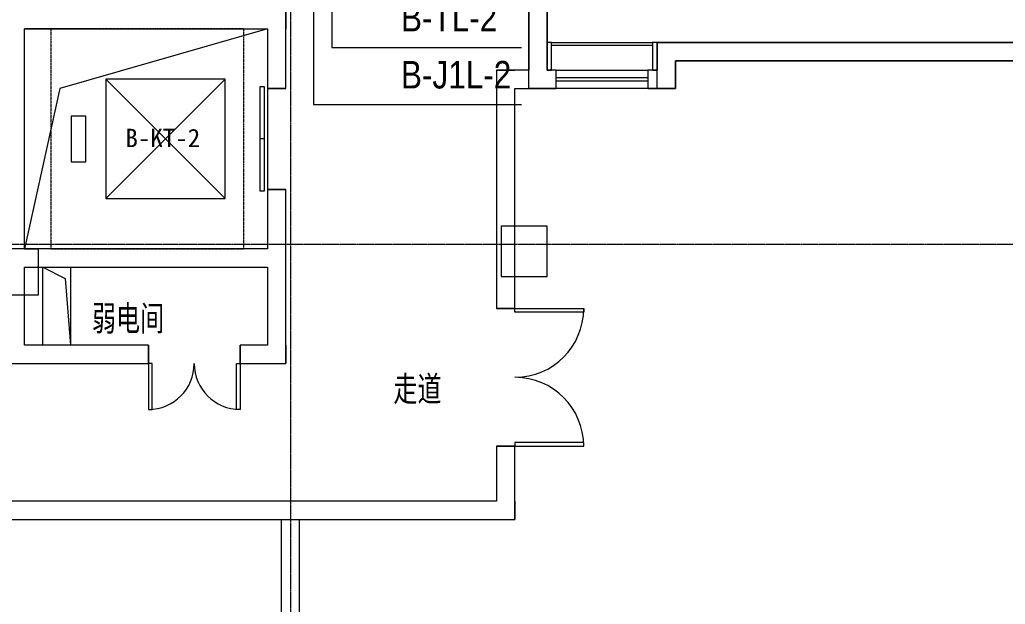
# Model space of a CAD drawing. Header units: millimetres. Extents: x 147592 to 200208, y -27981 to 8299.
# Drawn here: x 171046 to 181800, y -12625 to -6250 of the extents above; entities that cross this region are included whole.
import ezdxf

# ---------------------------------------------------------------- set-up
doc = ezdxf.new("R2010")
doc.units = ezdxf.units.MM
doc.linetypes.add('TJ Dash', pattern=[1.6, 1, -0.6])
doc.linetypes.add('轴网线', pattern=[22.24, 12.7, -3.18, 3.18, -3.18])
for name, color, linetype, lineweight in [('A-AREA-____-IDEN', 7, 'Continuous', 5), ('A-DETL-____-OTLN', 7, 'Continuous', 5), ('A-GLAZ-CWMG-MCUT', 7, 'Continuous', 13), ('A-GLAZ-CWMG-OTLN', 7, 'Continuous', 5), ('A-WALL-____-MCUT', 7, 'Continuous', 13), ('A-WALL-____-OTLN', 7, 'Continuous', 13), ('G-____-____-TEXT', 7, 'Continuous', 5), ('P-PIPE-____-IDEN', 7, 'Continuous', 5), ('Q-SPCQ-____-OTLN', 7, 'Continuous', 5), ('S-COLS-____-MCUT', 7, 'Continuous', 5), ('S-GRID-____-OTLN', 7, 'Continuous', 5)]:
    doc.layers.add(name, color=color, linetype=linetype, lineweight=lineweight)
for name, color, linetype, lineweight, true_color in [('A-DOOR-____-MCUT', 7, 'Continuous', 13, 0x00007f), ('A-FLOR-____-OTLN', 7, 'Continuous', 13, 0x007f00), ('A-GLAZ-____-OTLN', 7, 'Continuous', 13, 0x00007f)]:
    doc.layers.add(name, color=color, linetype=linetype, lineweight=lineweight, true_color=true_color)
doc.styles.add('TJ_FangSong_Narrow_1', font='', dxfattribs={"height": 300})
doc.styles.add('仿宋_3', font='', dxfattribs={"width": 0.7, "height": 275})
doc.styles.add('黑体', font='', dxfattribs={"height": 200})
doc.styles.get('TJ_FangSong_Narrow_1').set_extended_font_data('TJ_FangSong_Narrow')
doc.styles.get('仿宋_3').set_extended_font_data('FangSong')
doc.styles.get('黑体').set_extended_font_data('SimHei')

# ---------------------------------------------------------------- blocks, each defined once
blk = doc.blocks.new('电梯门 - 1100mm_入口宽度-1547718-四层给排水_消防平面图')
at = {"layer": 'Q-SPCQ-____-OTLN', "color": 251, "true_color": 0x515151}
for p, q in [((-570, -180), (-570, -135)), ((-570, -135), (570, -135)), ((570, -180), (-570, -180)), ((0, -135), (0, -180)), ((570, -135), (570, -180))]:
    blk.add_line(p, q, dxfattribs=at)
blk = doc.blocks.new('左右推拉窗 - C1015-1399711-四层给排水_消防平面图')
at = {"layer": 'A-GLAZ-____-OTLN', "color": 251, "lineweight": 5, "true_color": 0x515151}
for p, q in [((-490, -167), (-490, 33)), ((-490, 33), (510, 33)), ((510, 33), (510, -167)), ((-490, -47), (510, -47)), ((510, -87), (-490, -87)), ((510, -167), (-490, -167))]:
    blk.add_line(p, q, dxfattribs=at)
blk = doc.blocks.new('TJ双扇平开门 - FMA1023-2632723-四层给排水_消防平面图')
at = {"layer": 'A-DOOR-____-MCUT', "color": 251, "lineweight": 5, "true_color": 0x515151}
for p, q in [((-500, 100), (-500, 600)), ((-500, 600), (-460, 600)), ((-460, 600), (-460, 100)), ((500, 600), (460, 600)), ((460, 600), (460, 100)), ((500, 100), (500, 600)), ((-460, 100), (-500, 100)), ((460, 100), (500, 100))]:
    blk.add_line(p, q, dxfattribs=at)
at = {"layer": 'A-DOOR-____-MCUT', "color": 173, "lineweight": 5, "true_color": 0x5151be}
for centre, start, end in [((-500, 100), 0, 90), ((500, 100), 90, 180)]:
    blk.add_arc(centre, 500, start, end, dxfattribs=at)
blk = doc.blocks.new('TJ客梯 - 1300_1300 TYP2-2462550-四层给排水_消防平面图')
at = {"layer": 'Q-SPCQ-____-OTLN', "color": 13, "linetype": 'TJ Dash', "true_color": 0xff5151}
for p, q in [((1200, 1050), (-1200, 1050)), ((-1200, 1050), (-1200, -1050)), ((1200, 1050), (-1200, 1050)), ((1200, -1050), (1200, 1050)), ((1200, -1050), (-1200, -1050)), ((1200, -1050), (-1200, -1050))]:
    blk.add_line(p, q, dxfattribs=at)
at = {"layer": 'Q-SPCQ-____-OTLN', "color": 131, "true_color": 0x51ffff}
for p, q in [((250, 830), (-250, 830)), ((-250, 830), (-250, 670)), ((250, 670), (250, 830)), ((-250, 670), (250, 670)), ((-650, -850), (650, 450)), ((650, -850), (-650, 450)), ((650, 450), (-650, 450)), ((-650, 450), (-650, -850)), ((650, -850), (650, 450)), ((-650, -850), (650, -850))]:
    blk.add_line(p, q, dxfattribs=at)
blk = doc.blocks.new('矩形竖梃 - 50_300mm 长方形-V72-四层给排水_消防平面图')
at = {"layer": 'A-GLAZ-CWMG-MCUT', "color": 251, "lineweight": 5, "true_color": 0x515151}
for p, q in [((-50, 0), (0, 0)), ((-50, -300), (-50, 0)), ((0, 0), (0, -300)), ((0, -300), (-50, -300))]:
    blk.add_line(p, q, dxfattribs=at)
blk = doc.blocks.new('矩形竖梃 - 50_300mm 长方形-V73-四层给排水_消防平面图')
at = {"layer": 'A-GLAZ-CWMG-MCUT', "color": 251, "lineweight": 5, "true_color": 0x515151}
for p, q in [((0, 0), (-50, 0)), ((-50, 0), (-50, -300)), ((0, -300), (0, 0)), ((-50, -300), (0, -300))]:
    blk.add_line(p, q, dxfattribs=at)
blk = doc.blocks.new('矩形竖梃 - 30mm 正方形-1917557-四层给排水_消防平面图')
at = {"layer": 'A-GLAZ-CWMG-OTLN', "color": 251, "true_color": 0x515151}
for p, q in [((176850, -6500), (177950, -6500)), ((177950, -6530), (176850, -6530))]:
    blk.add_line(p, q, dxfattribs=at)
blk = doc.blocks.new('TJ双扇平开门 - M1523-1543865-四层给排水_消防平面图')
at = {"layer": 'A-DOOR-____-MCUT', "color": 251, "lineweight": 5, "true_color": 0x515151}
for p, q in [((-750, 100), (-750, 850)), ((-750, 850), (-710, 850)), ((-710, 850), (-710, 100)), ((750, 850), (710, 850)), ((710, 850), (710, 100)), ((750, 100), (750, 850)), ((-710, 100), (-750, 100)), ((710, 100), (750, 100))]:
    blk.add_line(p, q, dxfattribs=at)
at = {"layer": 'A-DOOR-____-MCUT', "color": 173, "lineweight": 5, "true_color": 0x5151be}
for centre, start, end in [((-750, 100), 0, 90), ((750, 100), 90, 180)]:
    blk.add_arc(centre, 750, start, end, dxfattribs=at)
blk = doc.blocks.new('YXQH_AR_B9-20_rvt-1-四层给排水_消防平面图')
at = {"color": 251, "lineweight": 5, "true_color": 0x515151}
for p, q in [((173750, -6350), (171483.2, -7000)), ((171483.2, -7000), (171100, -8750)), ((171300, -8950), (171540.4, -9070.4)), ((171540.4, -9070.4), (171600, -9800))]:
    blk.add_line(p, q, dxfattribs=at)
at = {"layer": 'A-DETL-____-OTLN', "color": 173, "true_color": 0x5151ff}
for p, q in [((171100, -8750), (170900, -8750)), ((171250, -8750), (171100, -8750))]:
    blk.add_line(p, q, dxfattribs=at)
at = {"layer": 'A-FLOR-____-OTLN', "color": 8, "lineweight": 5, "true_color": 0x7f7f7f}
for p, q in [((176600, -6800), (176600, -4750)), ((171100, -6350), (173750, -6350)), ((171100, -8750), (171100, -6350)), ((173750, -6350), (173750, -7000)), ((182550, -6700), (178200, -6700)), ((178200, -6700), (178200, -7000)), ((176600, -7000), (176600, -6800)), ((173750, -7000), (173750, -8100)), ((176900, -7000), (176600, -7000)), ((178200, -7000), (177900, -7000)), ((173750, -8100), (173750, -8750)), ((171250, -8750), (171100, -8750)), ((173750, -8750), (171250, -8750)), ((171300, -8950), (171600, -8950)), ((171300, -9800), (171300, -8950)), ((171600, -8950), (171600, -9800)), ((171600, -9800), (171300, -9800))]:
    blk.add_line(p, q, dxfattribs=at)
at = {"layer": 'A-WALL-____-MCUT', "color": 251, "lineweight": 5, "true_color": 0x515151}
for p, q in [((176800, -6800), (176800, -1350)), ((176600, -4750), (176600, -6800)), ((173950, -6350), (173950, -6150)), ((171100, -6350), (173750, -6350)), ((171100, -8750), (171100, -6350)), ((173750, -6350), (173750, -7000)), ((173950, -7000), (173950, -6350)), ((178200, -6500), (178000, -6500)), ((178000, -6500), (178000, -6800)), ((183150, -6500), (178200, -6500)), ((178200, -6700), (182750, -6700)), ((178200, -7000), (178200, -6700)), ((176450, -6800), (176250, -6800)), ((176250, -6800), (176250, -9400)), ((176600, -6800), (176450, -6800)), ((176900, -6800), (176800, -6800)), ((178000, -6800), (177900, -6800)), ((178000, -7000), (178000, -6800)), ((173750, -7000), (173950, -7000)), ((176450, -9400), (176450, -7000)), ((176450, -7000), (176600, -7000)), ((176600, -7000), (176800, -7000)), ((176800, -7000), (176900, -7000)), ((177900, -7000), (178000, -7000)), ((178000, -7000), (178200, -7000)), ((173950, -8100), (173750, -8100)), ((173750, -8100), (173750, -8750)), ((173950, -9800), (173950, -8100)), ((173750, -8750), (171100, -8750)), ((171100, -8950), (173750, -8950)), ((171100, -9800), (171100, -8950)), ((173750, -8950), (173750, -9800)), ((176250, -9400), (176450, -9400)), ((172450, -9800), (171100, -9800)), ((172450, -10000), (172450, -9800)), ((173750, -9800), (173450, -9800)), ((173450, -9800), (173450, -10000)), ((173950, -10000), (173950, -9800)), ((169550, -10000), (172450, -10000)), ((173450, -10000), (173950, -10000)), ((176450, -10900), (176250, -10900)), ((176250, -10900), (176250, -11500)), ((176450, -11500), (176450, -10900)), ((176250, -11500), (168150, -11500)), ((176450, -11700), (176450, -11500)), ((168150, -11700), (173900, -11700)), ((173900, -11700), (173900, -17500)), ((174100, -11700), (176450, -11700)), ((174100, -17500), (174100, -11700))]:
    blk.add_line(p, q, dxfattribs=at)
at = {"layer": 'A-WALL-____-OTLN', "color": 251, "lineweight": 5, "true_color": 0x515151}
for p, q in [((176800, -6500), (176800, -1350)), ((176600, -4750), (176600, -6800)), ((173950, -6150), (173950, -6350)), ((171100, -6350), (173750, -6350)), ((171100, -8750), (171100, -6350)), ((173750, -6350), (173750, -7000)), ((173950, -7000), (173950, -6350)), ((176800, -6800), (176800, -6500)), ((178000, -6500), (178200, -6500)), ((178000, -6500), (178000, -6800)), ((182550, -6500), (178200, -6500)), ((178200, -6700), (182550, -6700)), ((178200, -7000), (178200, -6700)), ((176250, -6800), (176450, -6800)), ((176250, -6800), (176250, -9400)), ((176600, -6800), (176450, -6800)), ((176850, -6800), (176800, -6800)), ((176900, -6800), (176850, -6800)), ((177950, -6800), (177900, -6800)), ((178000, -6800), (177950, -6800)), ((173950, -7000), (173750, -7000)), ((176450, -8500), (176450, -7000)), ((176450, -7000), (176600, -7000)), ((176800, -7000), (176600, -7000)), ((176800, -7000), (176900, -7000)), ((177900, -7000), (178000, -7000)), ((178200, -7000), (178000, -7000)), ((173750, -8100), (173950, -8100)), ((173750, -8100), (173750, -8750)), ((173950, -9800), (173950, -8100)), ((171250, -8750), (171100, -8750)), ((173750, -8750), (171250, -8750)), ((171250, -8950), (173750, -8950)), ((173750, -8950), (173750, -9800)), ((176450, -9400), (176450, -9050)), ((171100, -9800), (171100, -9250)), ((176450, -9400), (176250, -9400)), ((172450, -9800), (171100, -9800)), ((172450, -9800), (172450, -10000)), ((173450, -10000), (173450, -9800)), ((173750, -9800), (173450, -9800)), ((173950, -9800), (173950, -10000)), ((169550, -10000), (172450, -10000)), ((173450, -10000), (173950, -10000)), ((176250, -10900), (176450, -10900)), ((176250, -10900), (176250, -11500)), ((176450, -11500), (176450, -10900)), ((176250, -11500), (168150, -11500)), ((176450, -11500), (176450, -11700)), ((168150, -11700), (173900, -11700)), ((173900, -11700), (174100, -11700)), ((174100, -11700), (176450, -11700))]:
    blk.add_line(p, q, dxfattribs=at)
at = {"layer": 'S-GRID-____-OTLN', "color": 173, "linetype": '轴网线', "true_color": 0x5151ff}
for p, q in [((174000, 7499.5), (174000, -27181.2)), ((199020.5, -8700), (148525.8, -8700))]:
    blk.add_line(p, q, dxfattribs=at)
at = {"color": 251, "lineweight": 5, "true_color": 0x515151}
for name, p, rotation in [('TJ客梯 - 1300_1300 TYP2-2462550-四层给排水_消防平面图', (172436.5, -7550), 89.99999999999878), ('电梯门 - 1100mm_入口宽度-1547718-四层给排水_消防平面图', (173850, -7550), 270), ('TJ双扇平开门 - M1523-1543865-四层给排水_消防平面图', (176350, -10150), 270), ('TJ双扇平开门 - FMA1023-2632723-四层给排水_消防平面图', (172950, -9900), 180)]:
    blk.add_blockref(name, p, dxfattribs=dict(at, rotation=rotation))
at = {"color": 251, "lineweight": 5, "true_color": 0x515151, "extrusion": (0, 0, -1)}
blk.add_blockref('矩形竖梃 - 50_300mm 长方形-V72-四层给排水_消防平面图', (-176800, -6500), dxfattribs=at)
at = {"color": 251, "lineweight": 5, "true_color": 0x515151}
for name, p in [('矩形竖梃 - 30mm 正方形-1917557-四层给排水_消防平面图', (0, 0)), ('矩形竖梃 - 50_300mm 长方形-V73-四层给排水_消防平面图', (178000, -6500)), ('左右推拉窗 - C1015-1399711-四层给排水_消防平面图', (177390.5, -6833.1))]:
    blk.add_blockref(name, p, dxfattribs=at)
at = {"layer": 'A-AREA-____-IDEN', "color": 251, "true_color": 0x515151, "char_height": 275, "attachment_point": 1, "style": '仿宋_3'}
for s, insert, width in [('弱电间', (171834, -9368.5), 1043.797), ('走道', (175122.9, -10137.9), 695.865)]:
    blk.add_mtext(s, dxfattribs=dict(at, insert=insert, width=width))
at = {"layer": 'G-____-____-TEXT', "color": 251, "true_color": 0x515151, "insert": (172199, -7439.5), "char_height": 200, "width": 1106.329, "attachment_point": 1, "style": '黑体'}
blk.add_mtext('B-KT-2', dxfattribs=at)
blk = doc.blocks.new('YXQH_ST_B9-20_rvt-1-四层给排水_消防平面图')
at = {"layer": 'A-FLOR-____-OTLN', "color": 95, "lineweight": 18, "true_color": 0x51a751}
for p, q in [((176800, -1350), (176800, -6500)), ((171879, -6350), (171100, -6350)), ((176800, -6500), (176800, -6800)), ((178000, -6500), (182550, -6500)), ((178000, -6500), (178000, -6800)), ((176850, -6800), (176800, -6800)), ((176900, -6800), (176850, -6800)), ((177950, -6800), (177900, -6800)), ((178000, -6800), (177950, -6800)), ((171100, -8750), (171250, -8750))]:
    blk.add_line(p, q, dxfattribs=at)
at = {"layer": 'S-COLS-____-MCUT', "color": 251, "lineweight": 18, "true_color": 0x515151}
for p, q in [((176450, -8500), (176300, -8500)), ((176300, -8500), (176300, -9050)), ((176800, -8500), (176450, -8500)), ((176800, -9050), (176800, -8500)), ((171100, -8750), (170900, -8750)), ((171250, -8750), (171100, -8750)), ((171250, -8950), (171250, -8750)), ((171250, -9250), (171250, -8950)), ((176300, -9050), (176450, -9050)), ((176450, -9050), (176800, -9050)), ((170900, -9250), (171100, -9250)), ((171100, -9250), (171250, -9250))]:
    blk.add_line(p, q, dxfattribs=at)
blk = doc.blocks.new('TJ_管道立管标注-给排水 - 标准-585096-四层给排水_消防平面图')
at = {"layer": 'P-PIPE-____-IDEN'}
blk.add_line((0, 0), (13.33, 0), dxfattribs=at)

msp = doc.modelspace()

# ---------------------------------------------------------------- linework, layer by layer
at = {"layer": 'P-PIPE-____-IDEN'}
for p, q in [((174250, -4325), (174250, -7173)), ((174450, -4325), (174450, -6552)), ((174450, -6552), (175188, -6552)), ((174250, -7173), (175188, -7173))]:
    msp.add_line(p, q, dxfattribs=at)

# ---------------------------------------------------------------- block references
at = {"lineweight": 5}
for name in ['YXQH_AR_B9-20_rvt-1-四层给排水_消防平面图', 'YXQH_ST_B9-20_rvt-1-四层给排水_消防平面图']:
    msp.add_blockref(name, (0, 0), dxfattribs=at)
at = {"layer": 'P-PIPE-____-IDEN', "xscale": 99.99999999999993, "yscale": 99.99999999999993, "zscale": 99.99999999999993}
for p in [(175188, -6552), (175188, -7173)]:
    msp.add_blockref('TJ_管道立管标注-给排水 - 标准-585096-四层给排水_消防平面图', p, dxfattribs=at)

# ---------------------------------------------------------------- texts
at = {"layer": 'P-PIPE-____-IDEN', "color": 4, "true_color": 0x00ffff, "char_height": 300, "attachment_point": 1, "style": 'TJ_FangSong_Narrow_1'}
for s, insert, width in [('B-TL-2', (175206, -6078), 1194.51), ('B-J1L-2', (175206, -6700), 1338.82)]:
    msp.add_mtext(s, dxfattribs=dict(at, insert=insert, width=width))

doc.saveas('drawing.dxf')
